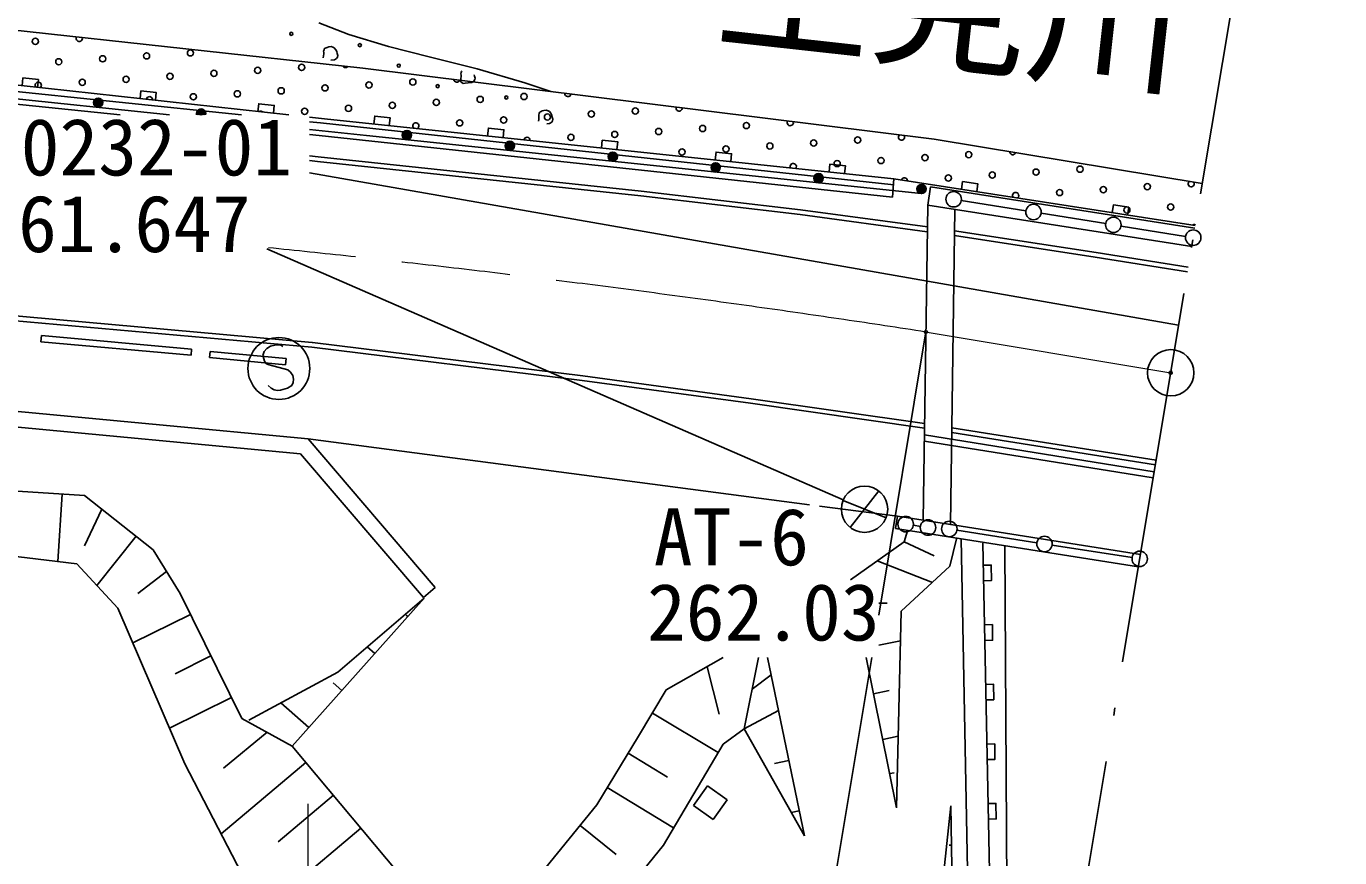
# Model space of a CAD drawing. Units: millimetres, scale not verified. Extents: x 40000 to 680000, y 20000 to 380000.
# Drawn here: x 450213 to 492444, y 260734 to 287470 of the extents above; entities that cross this region are included whole.
import ezdxf
from ezdxf.enums import TextEntityAlignment as Align

# ---------------------------------------------------------------- set-up
doc = ezdxf.new("R2010")
doc.units = ezdxf.units.MM
doc.header["$LTSCALE"] = 1000
doc.linetypes.add('CHAIN', pattern=[18.5, 12, -1.5, 3.5, -1.5])
doc.linetypes.add('LONG_DASHED_DOTTED', pattern=[15.25, 12, -1.5, 0.25, -1.5])
for name, color, linetype, lineweight in [('M-BGD', 7, 'Continuous', 25), ('M-BMK', 2, 'CHAIN', 13), ('M-BMK-LINE', 2, 'LONG_DASHED_DOTTED', 25), ('M-BMK-SRVR', 3, 'Continuous', 25), ('M-OTRS', 6, 'Continuous', 25), ('M-STR-HTXT', 7, 'Continuous', 13), ('M-STR-OTRS', 6, 'Continuous', 13), ('M-STR-STR1', 1, 'Continuous', 25)]:
    doc.layers.add(name, color=color, linetype=linetype, lineweight=lineweight)
doc.styles.add('ＭＳ ゴシック', font='')
doc.styles.get('ＭＳ ゴシック').set_extended_font_data('MS Gothic')

msp = doc.modelspace()

# ---------------------------------------------------------------- linework, layer by layer
at = {"layer": 'M-BGD'}
for p, q in [((461032, 286121), (449654, 287363)), ((449654, 287363), (461032, 286121)), ((459616, 287578), (460582, 287208)), ((460582, 287208), (461859, 286823)), ((459795, 286741), (459821, 286764)), ((459821, 286764), (459853, 286778)), ((459853, 286778), (459886, 286793)), ((459886, 286793), (459941, 286814)), ((459941, 286814), (460019, 286815)), ((460019, 286815), (460074, 286801)), ((460074, 286801), (460116, 286779)), ((460116, 286779), (460168, 286718)), ((461859, 286823), (463167, 286492)), ((459761, 286452), (459774, 286521)), ((459774, 286521), (459781, 286580)), ((459775, 286671), (459786, 286715)), ((459782, 286626), (459775, 286671)), ((459781, 286580), (459782, 286626)), ((459786, 286715), (459795, 286741)), ((460125, 286390), (460007, 286381)), ((460193, 286431), (460125, 286390)), ((460168, 286718), (460197, 286656)), ((460220, 286482), (460193, 286431)), ((460197, 286656), (460213, 286597)), ((460213, 286597), (460229, 286535)), ((460229, 286535), (460220, 286482)), ((463167, 286492), (464709, 286103)), ((461032, 286121), (479401, 283841)), ((464188, 285943), (464198, 285987)), ((464194, 285899), (464188, 285943)), ((464198, 285987), (464208, 286013)), ((464208, 286013), (464228, 286031)), ((464613, 285914), (464625, 285869)), ((464709, 286103), (466246, 285652)), ((448072, 285558), (457131, 284623)), ((458659, 284623), (448429, 285739)), ((464171, 285713), (464187, 285794)), ((464193, 285672), (464171, 285713)), ((464187, 285794), (464194, 285852)), ((464227, 285648), (464193, 285672)), ((464194, 285852), (464194, 285899)), ((464263, 285633), (464227, 285648)), ((464320, 285639), (464263, 285633)), ((464419, 285653), (464320, 285639)), ((464537, 285663), (464419, 285653)), ((464605, 285703), (464537, 285663)), ((464632, 285754), (464605, 285703)), ((464625, 285869), (464642, 285807)), ((464642, 285807), (464632, 285754)), ((466246, 285652), (467074, 285371)), ((448031, 285160), (453235, 284623)), ((454819, 284623), (449201, 285213)), ((466690, 284624), (466700, 284668)), ((466700, 284668), (466710, 284694)), ((466710, 284694), (466736, 284717)), ((466736, 284717), (466768, 284732)), ((466768, 284732), (466801, 284746)), ((466801, 284746), (466856, 284767)), ((466856, 284767), (466934, 284768)), ((466934, 284768), (466989, 284755)), ((466989, 284755), (467031, 284733)), ((467031, 284733), (467082, 284672)), ((467082, 284672), (467112, 284609)), ((459807, 284498), (459320, 284551)), ((459320, 284397), (459671, 284361)), ((459673, 284361), (478112, 282373)), ((478104, 282569), (459807, 284498)), ((466679, 284422), (466689, 284475)), ((466689, 284475), (466696, 284533)), ((466696, 284580), (466690, 284624)), ((466696, 284533), (466696, 284580)), ((467039, 284344), (466949, 284336)), ((467107, 284384), (467039, 284344)), ((467134, 284435), (467107, 284384)), ((467112, 284609), (467127, 284550)), ((467127, 284550), (467144, 284488)), ((467144, 284488), (467134, 284435)), ((459320, 283995), (459630, 283963)), ((459630, 283963), (478069, 281976)), ((479401, 283841), (488023, 282412)), ((459320, 283300), (459594, 283274)), ((459320, 283149), (459579, 283125)), ((459579, 283125), (469971, 282017)), ((459594, 283274), (469988, 282166)), ((487264, 277856), (459320, 282758)), ((478104, 282569), (478069, 281976)), ((487799, 281063), (478104, 282569)), ((469988, 282166), (475111, 281565)), ((469971, 282017), (475091, 281417)), ((480277, 281868), (482351, 281536)), ((479184, 280865), (475091, 281417)), ((475111, 281565), (479186, 281017)), ((482845, 281457), (484919, 281126)), ((480061, 280892), (484609, 280195)), ((485413, 281047), (487487, 280715)), ((480059, 280740), (484585, 280047)), ((457952, 280317), (476479, 272240)), ((487551, 279578), (484585, 280047)), ((484609, 280195), (487576, 279726)), ((446885, 278421), (459410, 277300)), ((446873, 278271), (459395, 277150)), ((450683, 277327), (450701, 277527)), ((450701, 277527), (455530, 277089)), ((479139, 277640), (477621, 268530)), ((450683, 277327), (455512, 276890)), ((455512, 276890), (455530, 277089)), ((459395, 277150), (468089, 276076)), ((459414, 277299), (468109, 276225)), ((456105, 276818), (456124, 277017)), ((456105, 276818), (458545, 276587)), ((456124, 277017), (458564, 276787)), ((458545, 276587), (458564, 276787)), ((468109, 276225), (473520, 275495)), ((468089, 276076), (473499, 275346)), ((473520, 275495), (479097, 274698)), ((448152, 275253), (459275, 274202)), ((473499, 275346), (479095, 274546)), ((448105, 274756), (459027, 273723)), ((479972, 274559), (486542, 273520)), ((459275, 274202), (463364, 269424)), ((459275, 274202), (475396, 272086)), ((486447, 272949), (479089, 274128)), ((479092, 274330), (486480, 273146)), ((479970, 274412), (486518, 273373)), ((459027, 273723), (462984, 269099)), ((439127, 273233), (452090, 272381)), ((451370, 272428), (451228, 270260)), ((477626, 272529), (476706, 271355)), ((452090, 272381), (454293, 270640)), ((475722, 272043), (478225, 271714)), ((476474, 272221), (477858, 271664)), ((440112, 271570), (451839, 270187)), ((452641, 271946), (452087, 270762)), ((478441, 270895), (478545, 271249)), ((478736, 271424), (478961, 271389)), ((480138, 271267), (482705, 270864)), ((453742, 271075), (452485, 269485)), ((476711, 269675), (478441, 270895)), ((478441, 270895), (479404, 270440)), ((479913, 270105), (480117, 270990)), ((480271, 270991), (480537, 257421)), ((480974, 270848), (481237, 257435)), ((481680, 270769), (481750, 258599)), ((483199, 270787), (485767, 270384)), ((454293, 270640), (455158, 269227)), ((477576, 270285), (479349, 269589)), ((451839, 270187), (453152, 268760)), ((454725, 269934), (453805, 269233)), ((478339, 268666), (479913, 270105)), ((476712, 269668), (476711, 269675)), ((455158, 269227), (457145, 265216)), ((458765, 264322), (463011, 269086)), ((463011, 269086), (460232, 266706)), ((463364, 269424), (462984, 269099)), ((453152, 268760), (455314, 263755)), ((477621, 268925), (477891, 268920)), ((478198, 262338), (478339, 268666)), ((455489, 268559), (453636, 267641)), ((462480, 268490), (462431, 268534)), ((461419, 267299), (461176, 267515)), ((477621, 267568), (478318, 267709)), ((456152, 267222), (454998, 266650)), ((470790, 266131), (472623, 267168)), ((473755, 267168), (473298, 264881)), ((477395, 267168), (474013, 246863)), ((474049, 267168), (475234, 261440)), ((478198, 262338), (477218, 267168)), ((460232, 266706), (457369, 265158)), ((472102, 266874), (472496, 265354)), ((474164, 266611), (473552, 266152)), ((460357, 266108), (460078, 266357)), ((469897, 264645), (470790, 266131)), ((477454, 266006), (477952, 266107)), ((456814, 265885), (454821, 264898)), ((459296, 264917), (458400, 265715)), ((457145, 265216), (458765, 264322)), ((470343, 265388), (472460, 264117)), ((474400, 265471), (473298, 264881)), ((473298, 264881), (472618, 264384)), ((475234, 261440), (473298, 264881)), ((457955, 264769), (456557, 263611)), ((469897, 264645), (468558, 262439)), ((472618, 264384), (470699, 261140)), ((477751, 264539), (478249, 264639)), ((458765, 264322), (464068, 257998)), ((469562, 264093), (470835, 263320)), ((455314, 263755), (457293, 259932)), ((459207, 263795), (456478, 261506)), ((474734, 263859), (474271, 263763)), ((477975, 263438), (478119, 263460)), ((460091, 262741), (458312, 261249)), ((468893, 262990), (471027, 261695)), ((471669, 262411), (472119, 263042)), ((472119, 263042), (472753, 262591)), ((466402, 259786), (468558, 262439)), ((472303, 261959), (471669, 262411)), ((472753, 262591), (472303, 261959)), ((479600, 259252), (479941, 262404)), ((479941, 262404), (479997, 258723)), ((475067, 262246), (474810, 262193)), ((460975, 261687), (458047, 259231)), ((468019, 261776), (469176, 260836)), ((470699, 261140), (468626, 258576)), ((479960, 261138), (479891, 261139))]:
    msp.add_line(p, q, dxfattribs=at)
for points in [[(450574, 285505), (450601, 285754), (450104, 285808), (450077, 285560)], [(454367, 285092), (454394, 285340), (453897, 285394), (453870, 285146)], [(458160, 284678), (458187, 284926), (457690, 284980), (457662, 284732)], [(461886, 284279), (461912, 284527), (461415, 284580), (461388, 284331)], [(478982, 282089), (461149, 283959), (459320, 284151)], [(465545, 283893), (465571, 284142), (465074, 284194), (465048, 283946)], [(469204, 283507), (469231, 283756), (468733, 283808), (468707, 283560)], [(472864, 283122), (472890, 283370), (472393, 283423), (472367, 283174)], [(476523, 282736), (476549, 282984), (476052, 283037), (476026, 282788)], [(480775, 282154), (480813, 282401), (480319, 282478), (480281, 282231)], [(485622, 281401), (485660, 281649), (485166, 281725), (485128, 281478)], [(458467, 277170), (458398, 277214), (458317, 277229), (458210, 277221), (458061, 277181), (457944, 277113), (457857, 277012), (457823, 276889), (457848, 276777), (457872, 276706), (457937, 276619), (458018, 276584), (458626, 276421), (458708, 276350), (458779, 276239), (458800, 276121), (458791, 276020), (458747, 275915), (458608, 275831), (458386, 275772), (458286, 275761), (458182, 275779), (458086, 275831), (457988, 275924)], [(480997, 269640), (481247, 269645), (481237, 270145), (480987, 270140)], [(481035, 267724), (481285, 267729), (481275, 268229), (481025, 268224)], [(481072, 265808), (481322, 265813), (481313, 266312), (481063, 266308)], [(481110, 263891), (481360, 263896), (481350, 264396), (481100, 264391)], [(481148, 261975), (481398, 261980), (481388, 262480), (481138, 262475)]]:
    msp.add_lwpolyline(points, dxfattribs=at)
for centre, radius in [((458733, 287227), 49.8), ((450506, 286986), 99.5), ((460939, 286863), 49.8), ((451259, 286328), 99.5), ((452670, 286424), 99.5), ((454081, 286519), 99.5), ((455492, 286614), 99.5), ((454834, 285861), 99.5), ((456245, 285956), 99.5), ((457656, 286052), 99.5), ((459067, 286147), 99.5), ((462190, 286204), 49.8), ((452012, 285670), 99.5), ((453423, 285766), 99.5), ((458409, 285394), 99.5), ((459820, 285489), 99.5), ((461231, 285584), 99.5), ((462642, 285680), 99.5), ((463441, 285544), 49.8), ((452525, 285014), 149), ((452525, 285014), 132), ((452525, 285014), 115), ((452525, 285014), 96.8), ((452525, 285014), 79.5), ((452525, 285014), 58.5), ((455587, 285203), 99.5), ((456998, 285298), 99.5), ((463396, 285022), 99.5), ((464807, 285117), 99.5), ((465647, 285181), 49.8), ((466218, 285212), 99.5), ((452525, 285014), 40.5), ((452525, 285014), 23.2), ((452525, 285014), 4.5), ((455834, 284667), 40.5), ((455834, 284667), 23.2), ((455834, 284667), 4.5), ((459163, 284736), 99.5), ((460574, 284831), 99.5), ((461985, 284926), 99.5), ((466971, 284554), 99.5), ((468382, 284650), 99.5), ((469793, 284745), 99.5), ((464149, 284364), 99.5), ((465560, 284459), 99.5), ((471957, 284183), 99.5), ((473368, 284278), 99.5), ((462452, 283972), 149), ((462452, 283972), 132), ((462452, 283972), 115), ((462452, 283972), 96.8), ((462452, 283972), 79.5), ((462452, 283972), 58.5), ((462452, 283972), 40.5), ((462452, 283972), 23.2), ((462452, 283972), 4.5), ((467724, 283897), 99.5), ((469135, 283992), 99.5), ((470546, 284087), 99.5), ((475532, 283715), 99.5), ((476943, 283811), 99.5), ((465761, 283625), 149), ((465761, 283625), 132), ((465761, 283625), 115), ((465761, 283625), 96.8), ((465761, 283625), 79.5), ((465761, 283625), 58.5), ((465761, 283625), 40.5), ((465761, 283625), 23.2), ((465761, 283625), 4.5), ((469070, 283278), 149), ((469070, 283278), 132), ((469070, 283278), 115), ((469070, 283278), 96.8), ((471299, 283429), 99.5), ((472710, 283525), 99.5), ((474121, 283620), 99.5), ((480518, 283343), 99.5), ((469070, 283278), 79.5), ((469070, 283278), 58.5), ((469070, 283278), 40.5), ((469070, 283278), 23.2), ((469070, 283278), 4.5), ((472379, 282931), 149), ((472379, 282931), 132), ((472379, 282931), 115), ((472379, 282931), 96.8), ((472379, 282931), 79.5), ((472379, 282931), 58.5), ((472379, 282931), 40.5), ((472379, 282931), 23.2), ((476285, 283057), 99.5), ((477696, 283153), 99.5), ((479107, 283248), 99.5), ((484093, 282876), 99.5), ((472379, 282931), 4.5), ((475688, 282584), 149), ((475688, 282584), 132), ((475688, 282584), 115), ((475688, 282584), 96.8), ((475688, 282584), 79.5), ((475688, 282584), 58.5), ((475688, 282584), 40.5), ((475688, 282584), 23.2), ((475688, 282584), 4.5), ((479860, 282590), 99.5), ((481271, 282685), 99.5), ((482682, 282781), 99.5), ((478997, 282238), 149), ((478997, 282238), 132), ((478997, 282238), 115), ((478997, 282238), 96.8), ((478997, 282238), 79.5), ((478997, 282238), 58.5), ((478997, 282238), 40.5), ((478997, 282238), 23.2), ((478997, 282238), 4.5), ((480030, 281908), 249), ((483435, 282123), 99.5), ((484846, 282218), 99.5), ((486257, 282313), 99.5), ((482598, 281497), 249), ((487011, 281656), 99.5), ((485166, 281086), 249), ((485600, 281560), 99.5), ((487734, 280675), 249), ((458335, 276467), 995), ((487010, 276329), 22.5), ((477166, 271940), 746), ((478489, 271462), 249), ((479208, 271351), 249), ((479891, 271306), 249), ((482952, 270825), 249), ((486014, 270345), 249)]:
    msp.add_circle(centre, radius, dxfattribs=at)
for centre, radius, start, end in [((451917, 287081), 99.5, 153.6901, 13.8574), ((460478, 286242), 99.5, 210.9052, 316.6423), ((450601, 285575), 99.5, 307.0774, 220.468), ((464053, 285775), 99.5, 189.5893, 336.2534), ((454176, 285108), 99.5, 356.2449, 171.3005), ((467629, 285308), 99.5, 176.0369, 349.8057), ((455834, 284667), 149, 343.0448, 196.9552), ((455834, 284667), 132, 340.7473, 199.2527), ((455834, 284667), 115, 337.7095, 202.2905), ((455834, 284667), 96.8, 333.2646, 206.7354), ((455834, 284667), 79.5, 326.8054, 213.1946), ((455834, 284667), 58.5, 311.9253, 228.0747), ((457752, 284641), 99.5, 48.2599, 119.2855), ((471204, 284840), 99.5, 162.6608, 3.1819), ((462738, 284269), 99.5, 301.1061, 226.859), ((474779, 284373), 99.5, 148.6789, 17.1638), ((466313, 283801), 99.5, 0.0788, 167.8863), ((478354, 283906), 99.5, 132.8999, 32.9427), ((481929, 283439), 99.5, 180.4147, 340.7684), ((474874, 282962), 99.5, 322.2612, 205.7038), ((478449, 282495), 99.5, 2.956, 159.3864), ((482024, 282028), 99.5, 309.0996, 213.2429), ((487668, 282409), 99.5, 132.9365, 28.2466), ((487764, 280998), 99.5, 66.8462, 126.4028)]:
    msp.add_arc(centre, radius, start, end, dxfattribs=at)
at = {"layer": 'M-BMK'}
msp.add_line((479117, 277643), (487010, 276329), dxfattribs=at)
msp.add_arc((416484, -127545), 410000, 81.20981, 84.18819, dxfattribs=at)
at = {"layer": 'M-BMK-LINE'}
msp.add_line((492444, 308960), (481138, 241065), dxfattribs=at)
at = {"layer": 'M-BMK-SRVR'}
msp.add_circle((487010, 276329), 746, dxfattribs=at)
at = {"layer": 'M-OTRS'}
for radius in [49.8, 1.5]:
    msp.add_circle((487010, 276329), radius, dxfattribs=at)
at = {"layer": 'M-STR-HTXT'}
msp.add_line((459275, 253997), (459275, 262467), dxfattribs=at)
at = {"layer": 'M-STR-OTRS'}
for radius in [49.8, 1.5]:
    msp.add_circle((479139, 277639), radius, dxfattribs=at)
at = {"layer": 'M-STR-STR1'}
for p, q in [((479289, 282306), (479196, 281713)), ((479289, 282306), (487784, 280977)), ((479196, 281713), (479053, 271587)), ((479196, 281713), (487686, 280385)), ((480071, 281576), (479928, 271449)), ((478225, 271714), (478165, 271319)), ((478225, 271714), (479053, 271587)), ((479053, 271587), (486037, 270487)), ((478165, 271319), (478991, 271192)), ((478991, 271192), (485972, 270093))]:
    msp.add_line(p, q, dxfattribs=at)

# ---------------------------------------------------------------- texts
at = {"layer": 'M-BGD', "style": 'ＭＳ ゴシック'}
msp.add_text('生見川', height=3666, rotation=353.7, dxfattribs=at).set_placement((472199, 286162), align=Align.BOTTOM_LEFT)
for s, p in [('00232-01', (448787, 282123)), ('261.647', (448702, 279658)), ('AT-6', (470389, 269586)), ('262.03', (470171, 267168))]:
    msp.add_text(s, height=1833, dxfattribs=at).set_placement(p, align=Align.BOTTOM_LEFT)

doc.saveas('drawing.dxf')
